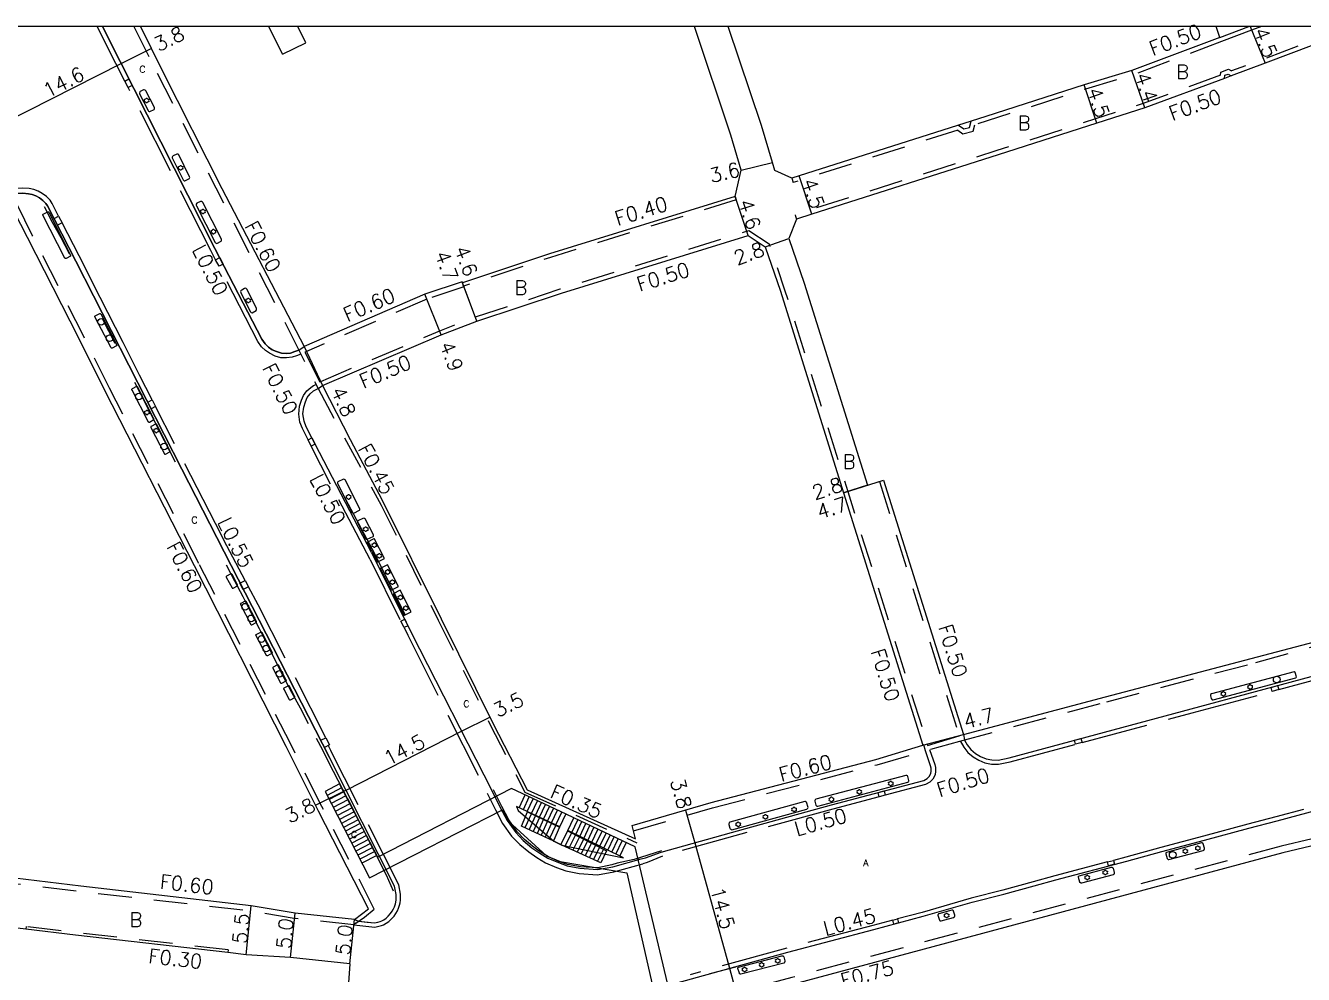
# Model space of a CAD drawing. Header units: metres. Extents: x -2400 to -1600, y -110400 to -109800.
# Drawn here: x -1825.9 to -1683.1, y -109905.9 to -109799.9 of the extents above; entities that cross this region are included whole.
import ezdxf

# ---------------------------------------------------------------- set-up
doc = ezdxf.new("R2010")
doc.units = ezdxf.units.M
doc.header["$LTSCALE"] = 2.5
doc.linetypes.add('22320', pattern=[2.5, 1.5, -1])
doc.linetypes.add('22330', pattern=[4, 3, -1])
doc.layers.get('0').update_dxf_attribs({"color": 150, "lineweight": 30})
for name, color, linetype in [('2101000', 175, 'Continuous'), ('2101001', 1, 'Continuous'), ('2102000', 4, 'Continuous'), ('2211000', 14, 'Continuous'), ('2211100', 7, 'Continuous'), ('2213000', 3, 'Continuous'), ('2232000', 120, '22320'), ('2233000', 120, '22330'), ('2235000', 13, 'Continuous'), ('2236100', 7, 'Continuous'), ('2238000', 3, 'Continuous'), ('2239000', 3, 'Continuous'), ('6131000', 11, 'Continuous'), ('6132000', 60, '61320'), ('6165200', 90, '61300'), ('9107000', 139, 'Continuous'), ('9201100', 215, 'Continuous'), ('9201500', 222, 'Continuous'), ('9202100', 82, 'Continuous'), ('9203500', 155, 'Continuous'), ('999', 7, 'Continuous')]:
    doc.layers.add(name, color=color, linetype=linetype)
doc.styles.add('Dm_Anotation', font='txt.shx', dxfattribs={"bigfont": 'pscdm.shx'})
doc.linetypes.add('61300', pattern='A,2,-0.75,[1,dmdr.shx,S=0.15,R=0,X=0,Y=0],-0.75', length=3.5)
doc.linetypes.add('61320', pattern='A,0,[3,dmdr.shx,S=0.25,R=0,X=0,Y=0],1.5,[3,dmdr.shx,S=0.25,R=0,X=0,Y=0]', length=1.5)

# ---------------------------------------------------------------- blocks, each defined once
blk = doc.blocks.new('223900')
blk.add_lwpolyline([(-0.22, -0.37), (-0.44, -0.3), (-0.47, -0.27), (-0.48, -0.24), (-0.44, 0.01), (-0.48, 0.23), (-0.47, 0.27), (-0.45, 0.29), (-0.21, 0.38), (-0.04, 0.53), (0, 0.54), (0.03, 0.53), (0.22, 0.37), (0.44, 0.3), (0.47, 0.27), (0.48, 0.24), (0.44, -0.01), (0.48, -0.23), (0.47, -0.27), (0.45, -0.29), (0.21, -0.38), (0.04, -0.53), (0, -0.54), (-0.03, -0.53)], close=True)
blk = doc.blocks.new('223800')
at = {"color": 0}
blk.add_circle((0, 0), 0.75, dxfattribs=at)

msp = doc.modelspace()

# ---------------------------------------------------------------- linework, layer by layer
at = {"layer": '2101000'}
for points in [[(-1813.06, -109800), (-1810.61, -109804.94), (-1803.97, -109818.09), (-1794.74, -109835.75)], [(-1676.47, -109800), (-1676.82, -109800.12), (-1687.41, -109804.12), (-1691.2, -109805.52), (-1691.95, -109805.8), (-1700.85, -109809.08), (-1706.2, -109810.8), (-1717.22, -109814.34), (-1738.06, -109820.97), (-1739.76, -109821.54)], [(-1793.14, -109887.64), (-1796.76, -109880.43), (-1807.02, -109860.25), (-1817.02, -109840.65), (-1819.92, -109834.81), (-1825.65, -109823.57), (-1827.95, -109819.15)], [(-1792.7, -109840.09), (-1789.63, -109846.12), (-1786.05, -109852.89)], [(-1786.05, -109852.89), (-1779.45, -109866.15), (-1773.67, -109877.82), (-1769.85, -109885.24), (-1757.73, -109890.72)], [(-1721.1, -109879.09), (-1705.24, -109874.86), (-1674.81, -109866.88)], [(-1600, -109869.36), (-1622.47, -109875.34), (-1651.42, -109883.37), (-1675.89, -109890.02), (-1685.42, -109892.29), (-1740.07, -109906.95), (-1752.03, -109910.17), (-1752.23, -109910.5)], [(-1758.13, -109889.25), (-1749.3, -109886.68), (-1730.91, -109881.86), (-1725.65, -109880.27)], [(-1789.15, -109899.73), (-1787.56, -109898.55), (-1793.14, -109887.64)], [(-1789.13, -109899.71), (-1789.12, -109899.71)]]:
    msp.add_lwpolyline(points, dxfattribs=at)
at = {"layer": '2101000', "flags": 128}
for points in [[(-1797.19, -109803.1), (-1798.7, -109800)], [(-1794.58, -109801.83), (-1795.47, -109800)], [(-1745.95, -109816.05), (-1747.11, -109812.14), (-1751.17, -109800)], [(-1742.18, -109816.08), (-1742.44, -109815.21), (-1743.68, -109811.06), (-1747.38, -109800)], [(-1692.46, -109801.22), (-1702.28, -109804.92), (-1707.62, -109806.53), (-1718.59, -109810.06), (-1739.46, -109816.69), (-1740.27, -109816.95)], [(-1746.6, -109818.98), (-1745.95, -109816.05)], [(-1740.27, -109816.95), (-1742.18, -109816.08)], [(-1746.6, -109818.98), (-1767.36, -109825.4), (-1777.08, -109828.62), (-1777.12, -109828.52)], [(-1739.76, -109821.54), (-1740.6, -109823.68), (-1738.89, -109828.69), (-1731.83, -109851.25), (-1730.5, -109850.83), (-1730.02, -109850.68), (-1721.1, -109879.09)], [(-1792.7, -109840.09), (-1779.44, -109834.45), (-1775.47, -109832.92), (-1766, -109829.8), (-1745.15, -109823.34), (-1743.24, -109824.62), (-1741.55, -109829.56), (-1734.5, -109852.1), (-1725.65, -109880.27)], [(-1777.12, -109828.52), (-1781.27, -109829.91), (-1794.74, -109835.75)], [(-1789.15, -109899.73), (-1795.78, -109899.02), (-1800.67, -109898.2), (-1819.69, -109896.03), (-1838.18, -109893.8), (-1856.71, -109891.56), (-1876.6, -109889.25), (-1882.78, -109888.53)], [(-1789.67, -109904.7), (-1796.27, -109903.99), (-1801.22, -109903.67), (-1803.29, -109903.44), (-1820.3, -109901.49), (-1825.87, -109900.82), (-1838.84, -109899.26), (-1857.36, -109897.03), (-1877.24, -109894.71), (-1882.78, -109894.06)], [(-1789.67, -109904.7), (-1790.05, -109910.47)]]:
    msp.add_lwpolyline(points, dxfattribs=at)
at = {"layer": '2101001', "flags": 128}
msp.add_lwpolyline([(-1797.19, -109803.1), (-1794.58, -109801.83)], dxfattribs=at)
at = {"layer": '2101001'}
msp.add_lwpolyline([(-1757.73, -109890.72), (-1758.13, -109889.25)], dxfattribs=at)
at = {"layer": '2102000', "flags": 128}
msp.add_lwpolyline([(-1692.46, -109801.22), (-1692.88, -109800)], dxfattribs=at)
at = {"layer": '2211000'}
for points in [[(-1753.46, -109909.82), (-1757.78, -109891.63), (-1764.65, -109888.39), (-1765.49, -109887.99), (-1771.58, -109885.11), (-1786.53, -109892.78), (-1790.8, -109884.6), (-1792.43, -109885.45), (-1788.22, -109893.62), (-1787.47, -109895.08), (-1772.59, -109887.49), (-1771.91, -109888.81), (-1767.7, -109892.61), (-1766.16, -109893.27), (-1758.72, -109894.54), (-1755.25, -109909.74)], [(-1770.49, -109889.31), (-1769.81, -109887.7), (-1766.22, -109889.42), (-1766.21, -109889.39), (-1771.05, -109887.1), (-1770.84, -109887.57), (-1766.86, -109890.99), (-1765.97, -109891.43), (-1759.08, -109892.85), (-1765.32, -109889.81)], [(-1760.99, -109892.06), (-1761.6, -109893.4), (-1765.97, -109891.43), (-1766.86, -109890.99), (-1770.49, -109889.31)], [(-1765.32, -109889.81), (-1765.34, -109889.84), (-1760.99, -109892.06)]]:
    msp.add_lwpolyline(points, dxfattribs=at)
at = {"layer": '2211100'}
for points in [[(-1790.57, -109885.04), (-1792.2, -109885.89)], [(-1790.34, -109885.48), (-1791.97, -109886.33)], [(-1790.11, -109885.93), (-1791.74, -109886.78)], [(-1789.88, -109886.37), (-1791.51, -109887.23)], [(-1789.64, -109886.81), (-1791.28, -109887.67)], [(-1770.73, -109887.25), (-1770.08, -109885.82)], [(-1770.27, -109887.47), (-1769.61, -109886.05)], [(-1769.83, -109887.68), (-1769.16, -109886.26)], [(-1769.37, -109887.89), (-1768.7, -109886.47)], [(-1768.92, -109888.11), (-1768.25, -109886.69)], [(-1768.47, -109888.32), (-1767.8, -109886.9)], [(-1768.02, -109888.53), (-1767.35, -109887.11)], [(-1789.41, -109887.26), (-1791.05, -109888.12)], [(-1789.18, -109887.7), (-1790.82, -109888.56)], [(-1788.95, -109888.14), (-1790.6, -109889)], [(-1788.72, -109888.59), (-1790.37, -109889.45)], [(-1769.38, -109887.91), (-1770.1, -109889.49)], [(-1768.93, -109888.12), (-1769.64, -109889.7)], [(-1768.48, -109888.34), (-1769.19, -109889.91)], [(-1768.03, -109888.55), (-1768.74, -109890.12)], [(-1767.56, -109888.75), (-1766.89, -109887.33)], [(-1767.11, -109888.96), (-1766.44, -109887.54)], [(-1766.66, -109889.18), (-1765.99, -109887.75)], [(-1766.21, -109889.39), (-1765.54, -109887.97)], [(-1765.32, -109889.81), (-1764.65, -109888.39)], [(-1788.49, -109889.03), (-1790.14, -109889.89)], [(-1788.26, -109889.47), (-1789.91, -109890.34)], [(-1788.02, -109889.92), (-1789.68, -109890.78)], [(-1767.57, -109888.77), (-1768.28, -109890.33)], [(-1767.12, -109888.99), (-1767.83, -109890.54)], [(-1766.66, -109889.2), (-1767.38, -109890.75)], [(-1766.22, -109889.42), (-1766.92, -109890.96)], [(-1765.34, -109889.84), (-1766.1, -109891.36)], [(-1764.87, -109890.03), (-1764.2, -109888.6)], [(-1764.42, -109890.25), (-1763.75, -109888.81)], [(-1763.98, -109890.47), (-1763.3, -109889.03)], [(-1763.52, -109890.69), (-1762.84, -109889.24)], [(-1763.08, -109890.91), (-1762.39, -109889.45)], [(-1762.63, -109891.12), (-1761.94, -109889.67)], [(-1762.19, -109891.34), (-1761.48, -109889.88)], [(-1787.79, -109890.36), (-1789.45, -109891.23)], [(-1787.57, -109890.8), (-1789.22, -109891.67)], [(-1787.34, -109891.24), (-1788.99, -109892.11)], [(-1764.89, -109890.06), (-1765.64, -109891.57)], [(-1764.45, -109890.29), (-1765.19, -109891.78)], [(-1764, -109890.52), (-1764.73, -109891.98)], [(-1763.56, -109890.75), (-1764.26, -109892.2)], [(-1763.11, -109890.97), (-1763.81, -109892.4)], [(-1762.67, -109891.2), (-1763.36, -109892.6)], [(-1762.23, -109891.43), (-1762.89, -109892.81)], [(-1761.73, -109891.56), (-1761.03, -109890.09)], [(-1761.29, -109891.78), (-1760.58, -109890.31)], [(-1760.84, -109892), (-1760.13, -109890.52)], [(-1760.39, -109892.22), (-1759.68, -109890.73)], [(-1759.94, -109892.43), (-1759.22, -109890.95)], [(-1759.49, -109892.65), (-1758.77, -109891.16)], [(-1787.1, -109891.69), (-1788.77, -109892.56)], [(-1786.87, -109892.14), (-1788.54, -109893)], [(-1786.64, -109892.58), (-1788.31, -109893.45)], [(-1761.78, -109891.66), (-1762.44, -109893.02)], [(-1761.33, -109891.88), (-1761.99, -109893.22)]]:
    msp.add_lwpolyline(points, dxfattribs=at)
at = {"layer": '2213000'}
for points in [[(-1795.36, -109836.16), (-1795.79, -109836.31), (-1796.29, -109836.48), (-1796.73, -109836.53), (-1797.29, -109836.48), (-1797.85, -109836.32), (-1798.32, -109836.1), (-1798.76, -109835.81), (-1799.13, -109835.44), (-1799.48, -109834.94), (-1804.72, -109824.81), (-1815.33, -109803.9), (-1817.3, -109800)], [(-1791.92, -109881.65), (-1808.42, -109849.43), (-1820.26, -109826.22), (-1823.42, -109820.04), (-1823.6, -109819.77), (-1823.94, -109819.43), (-1824.33, -109819.14), (-1824.72, -109818.92), (-1825.13, -109818.78), (-1825.57, -109818.68), (-1826.17, -109818.63), (-1826.73, -109818.67), (-1827.08, -109818.76), (-1827.34, -109818.88)], [(-1787.25, -109858.76), (-1793.53, -109846.67), (-1793.9, -109845.94), (-1794.52, -109844.72), (-1794.77, -109844.07), (-1794.89, -109843.28), (-1794.81, -109842.52), (-1794.61, -109841.91), (-1794.41, -109841.45), (-1794.09, -109841.02), (-1793.71, -109840.7), (-1793.21, -109840.44)], [(-1720.98, -109879.67), (-1720.98, -109879.7), (-1720.69, -109880.22), (-1720.27, -109880.77), (-1719.75, -109881.19), (-1719.19, -109881.53), (-1718.57, -109881.79), (-1717.92, -109881.92), (-1717.23, -109881.93), (-1716.01, -109881.67), (-1695.67, -109876.21), (-1681.3, -109872.35), (-1662.78, -109867.4), (-1646.25, -109862.96), (-1622.22, -109856.45), (-1601.47, -109850.84), (-1600.2, -109850.5), (-1600, -109850.43)], [(-1787.25, -109858.76), (-1782.76, -109867.76), (-1773.79, -109885.35), (-1772.86, -109887.23), (-1772.09, -109888.7), (-1771.13, -109890.04), (-1770.28, -109890.92), (-1769.31, -109891.72), (-1768.42, -109892.34), (-1767.54, -109892.88), (-1766.34, -109893.39), (-1765.38, -109893.75), (-1763.95, -109894.02), (-1762, -109894.16), (-1760.28, -109893.84), (-1757.1, -109892.97)], [(-1757.1, -109892.97), (-1756.64, -109892.84), (-1754.89, -109892.21), (-1745.42, -109889.58), (-1735.84, -109886.93), (-1725.52, -109884.21), (-1725.16, -109884), (-1724.92, -109883.76), (-1724.74, -109883.42), (-1724.7, -109883.16), (-1724.72, -109882.83), (-1724.78, -109882.56), (-1725.35, -109880.91)], [(-1788.67, -109899.94), (-1786.89, -109900.1), (-1786.52, -109900.03), (-1786.28, -109899.97), (-1786.1, -109899.9), (-1785.85, -109899.76), (-1785.6, -109899.58), (-1785.37, -109899.36), (-1785.1, -109899.07), (-1784.93, -109898.82), (-1784.78, -109898.55), (-1784.68, -109898.31), (-1784.56, -109898), (-1784.52, -109897.79), (-1784.48, -109897.54), (-1784.47, -109897.28), (-1784.47, -109896.96), (-1784.65, -109896.01), (-1791.92, -109881.65)], [(-1753.25, -109906.84), (-1740.72, -109903.37), (-1731.12, -109900.84), (-1725.59, -109899.38), (-1720.12, -109897.79), (-1716.58, -109896.9), (-1713.19, -109895.97), (-1710.79, -109895.3), (-1702.85, -109893.21), (-1698.94, -109892.13), (-1694.16, -109890.86), (-1689.24, -109889.54), (-1686.07, -109888.72), (-1681.38, -109887.47)]]:
    msp.add_lwpolyline(points, dxfattribs=at)
at = {"layer": '2232000'}
for points in [[(-1792.96, -109886.77), (-1796.25, -109880.17), (-1806.51, -109859.99), (-1816.5, -109840.4), (-1819.41, -109834.55), (-1825.13, -109823.31), (-1827.2, -109819.14), (-1829.13, -109815.42), (-1837.19, -109800)], [(-1813.78, -109800), (-1811.18, -109805.23), (-1796.41, -109834.07), (-1793.21, -109840.44), (-1786.17, -109853.46)], [(-1776.93, -109829.09), (-1781.06, -109830.47), (-1794.48, -109836.29)], [(-1794.48, -109836.29), (-1794.67, -109836.38), (-1793.02, -109839.69), (-1792.91, -109839.64)], [(-1757.97, -109889.84), (-1749.14, -109887.27), (-1730.76, -109882.45), (-1721.52, -109879.81), (-1705.09, -109875.43), (-1688.45, -109871.04), (-1671.56, -109866.35), (-1645.49, -109859.53), (-1633.8, -109856.24), (-1624.28, -109853.79), (-1609.92, -109849.88), (-1600, -109847.17)], [(-1730.5, -109850.83), (-1721.58, -109879.22)], [(-1786.17, -109853.46), (-1779.77, -109866.3), (-1773.98, -109877.98), (-1770.11, -109885.51), (-1757.6, -109891.17)], [(-1600, -109868.58), (-1622.67, -109874.61), (-1651.59, -109882.64), (-1676.08, -109889.29), (-1685.6, -109891.56), (-1740.26, -109906.22), (-1752.38, -109909.48), (-1752.47, -109909.64)], [(-1725.16, -109880.14), (-1725.11, -109880.32), (-1721.58, -109879.24), (-1721.58, -109879.22)], [(-1788.98, -109900.16), (-1788.02, -109899.48), (-1786.92, -109898.59), (-1792.96, -109886.77)]]:
    msp.add_lwpolyline(points, dxfattribs=at)
at = {"layer": '2232000', "flags": 128}
for points in [[(-1692.46, -109801.22), (-1689.24, -109800)], [(-1677.91, -109800), (-1687.58, -109803.65), (-1691.15, -109804.97)], [(-1687.82, -109800), (-1688.91, -109800.41)], [(-1688.91, -109800.41), (-1692.28, -109801.68)], [(-1692.28, -109801.68), (-1702.12, -109805.4), (-1707.47, -109807.01), (-1718.44, -109810.53), (-1719.83, -109810.98)], [(-1692.4, -109805.43), (-1701.02, -109808.61), (-1706.35, -109810.33), (-1717.38, -109813.87), (-1738.22, -109820.5), (-1739.92, -109821.07)], [(-1692.4, -109805.43), (-1692.34, -109805.09), (-1691.5, -109804.77), (-1691.15, -109804.97)], [(-1691.95, -109805.8), (-1691.89, -109805.45), (-1691.55, -109805.32), (-1691.2, -109805.52)], [(-1721.74, -109811.58), (-1721.16, -109811.99), (-1720.03, -109811.68), (-1719.83, -109810.98)], [(-1721.66, -109811.03), (-1721.07, -109811.45), (-1720.43, -109811.27), (-1720.25, -109810.58)], [(-1721.74, -109811.58), (-1739.31, -109817.17), (-1740.12, -109817.43)], [(-1740.27, -109816.95), (-1740.12, -109817.43)], [(-1746.48, -109819.36), (-1767.24, -109825.79), (-1776.96, -109829)], [(-1746.6, -109818.98), (-1746.48, -109819.36)], [(-1739.92, -109821.07), (-1739.76, -109821.54)], [(-1792.91, -109839.64), (-1779.62, -109833.99), (-1775.64, -109832.45), (-1766.15, -109829.32), (-1745.08, -109822.8), (-1742.82, -109824.29), (-1741.08, -109829.4), (-1734.02, -109851.95), (-1725.16, -109880.14)], [(-1776.93, -109829.09), (-1776.96, -109829), (-1777.08, -109828.62)], [(-1789.22, -109900.33), (-1795.86, -109899.61), (-1800.75, -109898.8), (-1819.76, -109896.63), (-1838.25, -109894.39), (-1856.78, -109892.16), (-1876.67, -109889.84), (-1882.78, -109889.13)], [(-1825.83, -109900.53), (-1825.87, -109900.82)], [(-1803.26, -109903.14), (-1820.27, -109901.2), (-1825.83, -109900.53)], [(-1788.98, -109900.16), (-1789.22, -109900.33)], [(-1803.26, -109903.14), (-1803.29, -109903.44)]]:
    msp.add_lwpolyline(points, dxfattribs=at)
at = {"layer": '2233000'}
for points in [[(-1814.79, -109806.1), (-1815.79, -109804.13), (-1817.87, -109800)], [(-1804.65, -109826.06), (-1805.17, -109825.04), (-1814.42, -109806.82)], [(-1822.19, -109821.18), (-1822.92, -109819.76), (-1823.15, -109819.41), (-1823.56, -109818.99), (-1824.02, -109818.65), (-1824.48, -109818.4), (-1824.97, -109818.23), (-1825.48, -109818.11), (-1826.17, -109818.06), (-1826.82, -109818.1), (-1827.27, -109818.21), (-1827.6, -109818.37)], [(-1811.73, -109841.71), (-1813.14, -109838.96), (-1814.98, -109835.3), (-1817.56, -109830.28), (-1819.89, -109825.63), (-1821.8, -109821.94)], [(-1795.13, -109836.61), (-1795.62, -109836.8), (-1796.1, -109836.94), (-1796.72, -109837.02), (-1797.35, -109837), (-1797.98, -109836.82), (-1798.64, -109836.5), (-1799.08, -109836.2), (-1799.53, -109835.77), (-1799.92, -109835.2), (-1804.27, -109826.79)], [(-1794.33, -109846.16), (-1794.96, -109844.91), (-1795.23, -109844.2), (-1795.37, -109843.3), (-1795.29, -109842.41), (-1795.06, -109841.74), (-1794.83, -109841.2), (-1794.45, -109840.69), (-1794, -109840.31), (-1793.7, -109840.11), (-1793.43, -109840)], [(-1801.35, -109861.87), (-1803.41, -109858), (-1804.68, -109855.53), (-1811.37, -109842.43)], [(-1787.4, -109859.52), (-1791.83, -109851.12), (-1793.96, -109846.89)], [(-1787.4, -109859.52), (-1783.97, -109866.42)], [(-1792.32, -109879.44), (-1799.91, -109864.58), (-1800.98, -109862.57)], [(-1783.6, -109867.14), (-1783.19, -109867.97), (-1774.32, -109885.62), (-1773.38, -109887.5), (-1772.6, -109889.01), (-1771.58, -109890.42), (-1770.68, -109891.35), (-1769.67, -109892.18), (-1768.75, -109892.83), (-1767.81, -109893.4), (-1766.56, -109893.94), (-1765.54, -109894.32), (-1764.02, -109894.61), (-1761.99, -109894.75), (-1760.15, -109894.42), (-1756.94, -109893.54)], [(-1685.89, -109874.07), (-1681.18, -109872.8), (-1664.65, -109868.38)], [(-1707.86, -109879.97), (-1695.55, -109876.66), (-1686.61, -109874.26)], [(-1721.48, -109879.8), (-1721.08, -109880.48), (-1720.61, -109881.1), (-1720.02, -109881.57), (-1719.4, -109881.95), (-1718.7, -109882.24), (-1717.97, -109882.39), (-1717.18, -109882.39), (-1715.9, -109882.13), (-1708.58, -109880.16)], [(-1792.06, -109880.32), (-1791.77, -109880.9)], [(-1789.21, -109900.32), (-1786.86, -109900.58), (-1786.41, -109900.5), (-1786.13, -109900.42), (-1785.9, -109900.33), (-1785.59, -109900.16), (-1785.29, -109899.95), (-1785.03, -109899.7), (-1784.72, -109899.37), (-1784.52, -109899.07), (-1784.35, -109898.76), (-1784.23, -109898.48), (-1784.1, -109898.13), (-1784.05, -109897.87), (-1784, -109897.59), (-1783.99, -109897.28), (-1783.99, -109896.91), (-1784.19, -109895.86), (-1791.77, -109880.9)], [(-1724.89, -109880.77), (-1724.32, -109882.43), (-1724.24, -109882.76), (-1724.22, -109883.18), (-1724.27, -109883.57), (-1724.53, -109884.05), (-1724.86, -109884.39), (-1725.33, -109884.66), (-1729.84, -109885.85)], [(-1730.52, -109886.03), (-1735.71, -109887.4), (-1745.29, -109890.04), (-1754.74, -109892.66), (-1756.45, -109893.36), (-1756.94, -109893.54)], [(-1683.12, -109887.47), (-1686.19, -109888.28), (-1689.35, -109889.1), (-1694.27, -109890.42), (-1699.06, -109891.69), (-1702.97, -109892.77), (-1704.35, -109893.14)], [(-1705, -109893.31), (-1710.91, -109894.86), (-1713.31, -109895.53), (-1716.69, -109896.46), (-1720.23, -109897.35), (-1725.71, -109898.94), (-1728.49, -109899.67)], [(-1729.01, -109899.81), (-1731.23, -109900.4), (-1740.84, -109902.93), (-1751.63, -109905.9)]]:
    msp.add_lwpolyline(points, dxfattribs=at)
at = {"layer": '2235000'}
for points in [[(-1813.97, -109806.59), (-1814.42, -109806.82), (-1814.79, -109806.1), (-1814.33, -109805.87)], [(-1822.7, -109821.44), (-1822.19, -109821.18), (-1821.8, -109821.94), (-1822.32, -109822.2)], [(-1803.82, -109826.56), (-1804.27, -109826.79), (-1804.65, -109826.06), (-1804.19, -109825.82)], [(-1812.23, -109841.97), (-1811.73, -109841.71), (-1811.37, -109842.43), (-1811.86, -109842.69)], [(-1793.53, -109846.67), (-1793.96, -109846.89), (-1794.33, -109846.16), (-1793.9, -109845.94)], [(-1801.93, -109862.18), (-1801.35, -109861.87), (-1800.98, -109862.57), (-1801.57, -109862.88)], [(-1783.17, -109866.93), (-1783.6, -109867.14), (-1783.97, -109866.42), (-1783.53, -109866.2)], [(-1686.01, -109873.61), (-1685.89, -109874.07), (-1686.61, -109874.26), (-1686.73, -109873.81)], [(-1792.91, -109879.72), (-1792.32, -109879.44), (-1791.92, -109880.25), (-1792.49, -109880.53)], [(-1707.98, -109879.52), (-1707.86, -109879.97), (-1708.58, -109880.16), (-1708.7, -109879.71)], [(-1729.96, -109885.38), (-1729.84, -109885.85), (-1730.52, -109886.03), (-1730.64, -109885.56)], [(-1704.89, -109893.75), (-1705, -109893.31), (-1704.35, -109893.14), (-1704.23, -109893.57)], [(-1728.9, -109900.25), (-1729.01, -109899.81), (-1728.49, -109899.67), (-1728.37, -109900.11)]]:
    msp.add_lwpolyline(points, close=True, dxfattribs=at)
at = {"layer": '2236100'}
for points in [[(-1811.52, -109809.28), (-1811.48, -109809.22), (-1811.47, -109809.14), (-1811.48, -109809.05), (-1812.44, -109807.18), (-1812.51, -109807.12), (-1812.63, -109807.08), (-1812.7, -109807.09), (-1813.08, -109807.26), (-1813.13, -109807.32), (-1813.17, -109807.44), (-1813.16, -109807.53), (-1812.2, -109809.4), (-1812.14, -109809.46), (-1812.06, -109809.5), (-1812, -109809.5)], [(-1807.58, -109816.99), (-1807.55, -109816.94), (-1807.54, -109816.87), (-1807.55, -109816.79), (-1808.77, -109814.33), (-1808.84, -109814.27), (-1808.92, -109814.26), (-1809, -109814.28), (-1809.39, -109814.47), (-1809.46, -109814.53), (-1809.5, -109814.59), (-1809.49, -109814.69), (-1808.27, -109817.14), (-1808.21, -109817.21), (-1808.15, -109817.24), (-1808.09, -109817.25)], [(-1804.03, -109823.99), (-1804, -109823.9), (-1803.99, -109823.84), (-1804, -109823.76), (-1806.07, -109819.68), (-1806.13, -109819.61), (-1806.22, -109819.55), (-1806.34, -109819.55), (-1806.74, -109819.75), (-1806.81, -109819.85), (-1806.81, -109819.96), (-1806.79, -109820.05), (-1804.71, -109824.13), (-1804.65, -109824.18), (-1804.6, -109824.21), (-1804.51, -109824.24)], [(-1823.3, -109820.74), (-1820.85, -109825.56), (-1820.85, -109825.57), (-1820.85, -109825.58), (-1820.85, -109825.59), (-1820.85, -109825.61), (-1820.86, -109825.62), (-1820.88, -109825.64), (-1821.36, -109825.91), (-1821.37, -109825.91), (-1821.39, -109825.91), (-1821.4, -109825.92), (-1821.42, -109825.91), (-1821.43, -109825.91), (-1821.45, -109825.91), (-1821.46, -109825.9), (-1821.47, -109825.89), (-1821.47, -109825.88), (-1821.48, -109825.87), (-1823.95, -109821.07), (-1823.95, -109821.05), (-1823.95, -109821.04), (-1823.95, -109821.03), (-1823.95, -109821.01), (-1823.95, -109821), (-1823.94, -109820.99), (-1823.93, -109820.97), (-1823.92, -109820.96), (-1823.41, -109820.7), (-1823.4, -109820.7), (-1823.38, -109820.69), (-1823.37, -109820.69), (-1823.35, -109820.7), (-1823.34, -109820.7), (-1823.32, -109820.71), (-1823.31, -109820.72), (-1823.3, -109820.73)], [(-1800.12, -109831.72), (-1800.09, -109831.63), (-1800.08, -109831.56), (-1800.09, -109831.48), (-1801.16, -109829.33), (-1801.23, -109829.26), (-1801.32, -109829.24), (-1801.43, -109829.26), (-1801.74, -109829.44), (-1801.83, -109829.51), (-1801.86, -109829.6), (-1801.85, -109829.7), (-1800.79, -109831.85), (-1800.73, -109831.91), (-1800.67, -109831.94), (-1800.58, -109831.98)], [(-1816.32, -109835.9), (-1818.14, -109832.44), (-1818.14, -109832.42), (-1818.14, -109832.41), (-1818.14, -109832.39), (-1818.14, -109832.38), (-1818.14, -109832.37), (-1818.13, -109832.35), (-1818.12, -109832.34), (-1818.11, -109832.33), (-1817.6, -109832.07), (-1817.59, -109832.07), (-1817.57, -109832.06), (-1817.56, -109832.06), (-1817.54, -109832.06), (-1817.53, -109832.07), (-1817.51, -109832.08), (-1817.5, -109832.09), (-1817.49, -109832.1), (-1817.49, -109832.11), (-1815.69, -109835.58), (-1815.68, -109835.59), (-1815.68, -109835.61), (-1815.68, -109835.62), (-1815.69, -109835.63), (-1815.69, -109835.65), (-1815.71, -109835.67), (-1816.2, -109835.93), (-1816.21, -109835.94), (-1816.22, -109835.94), (-1816.24, -109835.94), (-1816.25, -109835.94), (-1816.27, -109835.93), (-1816.28, -109835.93), (-1816.29, -109835.92), (-1816.3, -109835.92), (-1816.31, -109835.91)], [(-1812.17, -109844.15), (-1812.16, -109844.15), (-1812.15, -109844.16), (-1812.14, -109844.17), (-1812.13, -109844.18), (-1812.12, -109844.18), (-1812.11, -109844.19), (-1812.09, -109844.19), (-1812.07, -109844.19), (-1812.06, -109844.18), (-1812.05, -109844.18), (-1811.55, -109843.91), (-1811.54, -109843.89), (-1811.54, -109843.88), (-1811.54, -109843.87), (-1811.53, -109843.86), (-1811.54, -109843.84), (-1811.54, -109843.83), (-1813.37, -109840.26), (-1813.38, -109840.25), (-1813.39, -109840.24), (-1813.4, -109840.23), (-1813.41, -109840.22), (-1813.43, -109840.22), (-1813.44, -109840.21), (-1813.46, -109840.21), (-1813.47, -109840.22), (-1813.49, -109840.22), (-1813.99, -109840.48), (-1814.01, -109840.5), (-1814.02, -109840.51), (-1814.02, -109840.52), (-1814.03, -109840.53), (-1814.03, -109840.55), (-1814.03, -109840.56), (-1814.03, -109840.58), (-1814.02, -109840.59)], [(-1810.36, -109847.74), (-1810.36, -109847.75), (-1810.35, -109847.76), (-1810.34, -109847.77), (-1810.33, -109847.78), (-1810.32, -109847.78), (-1810.3, -109847.78), (-1810.29, -109847.79), (-1810.27, -109847.78), (-1810.26, -109847.78), (-1810.24, -109847.78), (-1809.76, -109847.51), (-1809.75, -109847.5), (-1809.74, -109847.49), (-1809.73, -109847.48), (-1809.73, -109847.47), (-1809.73, -109847.46), (-1809.73, -109847.44), (-1809.73, -109847.43), (-1811.23, -109844.46), (-1811.24, -109844.45), (-1811.25, -109844.43), (-1811.26, -109844.42), (-1811.27, -109844.42), (-1811.29, -109844.41), (-1811.3, -109844.41), (-1811.32, -109844.41), (-1811.33, -109844.41), (-1811.35, -109844.42), (-1811.86, -109844.68), (-1811.87, -109844.69), (-1811.88, -109844.7), (-1811.88, -109844.71), (-1811.89, -109844.73), (-1811.89, -109844.74), (-1811.89, -109844.76), (-1811.89, -109844.77), (-1811.88, -109844.78)], [(-1788.56, -109854.04), (-1788.54, -109853.99), (-1788.53, -109853.94), (-1788.53, -109853.87), (-1790.19, -109850.64), (-1790.24, -109850.59), (-1790.31, -109850.57), (-1790.44, -109850.6), (-1790.93, -109850.83), (-1790.99, -109850.87), (-1791.03, -109850.92), (-1791.05, -109850.99), (-1791.05, -109851.06), (-1789.39, -109854.29), (-1789.33, -109854.33), (-1789.28, -109854.35), (-1789.22, -109854.36)], [(-1787.05, -109856.97), (-1787.03, -109856.91), (-1787.02, -109856.79), (-1787.94, -109854.99), (-1788, -109854.95), (-1788.06, -109854.92), (-1788.19, -109854.96), (-1788.68, -109855.19), (-1788.74, -109855.23), (-1788.79, -109855.28), (-1788.8, -109855.34), (-1788.8, -109855.41), (-1787.88, -109857.21), (-1787.82, -109857.26), (-1787.77, -109857.28), (-1787.71, -109857.28)], [(-1802.82, -109862.7), (-1802.82, -109862.71), (-1802.81, -109862.72), (-1802.8, -109862.73), (-1802.79, -109862.73), (-1802.77, -109862.74), (-1802.76, -109862.74), (-1802.74, -109862.74), (-1802.73, -109862.74), (-1802.71, -109862.74), (-1802.7, -109862.73), (-1802.22, -109862.47), (-1802.21, -109862.46), (-1802.19, -109862.44), (-1802.19, -109862.43), (-1802.19, -109862.42), (-1802.19, -109862.41), (-1802.19, -109862.39), (-1802.19, -109862.38), (-1802.82, -109861.19), (-1802.83, -109861.18), (-1802.84, -109861.17), (-1802.85, -109861.16), (-1802.86, -109861.15), (-1802.88, -109861.14), (-1802.89, -109861.14), (-1802.91, -109861.14), (-1802.92, -109861.14), (-1802.94, -109861.15), (-1803.44, -109861.41), (-1803.46, -109861.42), (-1803.47, -109861.43), (-1803.47, -109861.45), (-1803.48, -109861.46), (-1803.48, -109861.47), (-1803.48, -109861.49), (-1803.47, -109861.5), (-1803.47, -109861.52)], [(-1786.25, -109860.53), (-1785.03, -109862.95), (-1784.22, -109862.54), (-1785.45, -109860.12)], [(-1800.08, -109866.47), (-1801.23, -109864.23), (-1801.23, -109864.22), (-1801.24, -109864.21), (-1801.26, -109864.2), (-1801.27, -109864.19), (-1801.28, -109864.18), (-1801.3, -109864.18), (-1801.31, -109864.18), (-1801.33, -109864.18), (-1801.34, -109864.19), (-1801.85, -109864.45), (-1801.86, -109864.46), (-1801.87, -109864.47), (-1801.88, -109864.48), (-1801.88, -109864.5), (-1801.89, -109864.51), (-1801.89, -109864.53), (-1801.88, -109864.54), (-1801.88, -109864.56), (-1800.71, -109866.79), (-1800.7, -109866.8), (-1800.7, -109866.81), (-1800.69, -109866.81), (-1800.67, -109866.82), (-1800.66, -109866.83), (-1800.65, -109866.83), (-1800.63, -109866.83), (-1800.62, -109866.83), (-1800.6, -109866.83), (-1800.59, -109866.82), (-1800.11, -109866.56), (-1800.1, -109866.55), (-1800.08, -109866.53), (-1800.08, -109866.52), (-1800.08, -109866.51), (-1800.08, -109866.5), (-1800.08, -109866.48)], [(-1784.83, -109863.37), (-1783.62, -109865.79), (-1782.79, -109865.37), (-1784.02, -109862.96)], [(-1798.96, -109870.25), (-1800.14, -109868), (-1800.14, -109867.99), (-1800.15, -109867.97), (-1800.15, -109867.96), (-1800.14, -109867.94), (-1800.14, -109867.93), (-1800.13, -109867.92), (-1800.12, -109867.91), (-1800.11, -109867.9), (-1799.61, -109867.64), (-1799.59, -109867.63), (-1799.57, -109867.63), (-1799.56, -109867.63), (-1799.55, -109867.63), (-1799.53, -109867.64), (-1799.52, -109867.64), (-1799.5, -109867.65), (-1799.49, -109867.66), (-1799.49, -109867.68), (-1798.33, -109869.93), (-1798.33, -109869.95), (-1798.33, -109869.96), (-1798.33, -109869.97), (-1798.33, -109869.98), (-1798.34, -109870), (-1798.35, -109870.01), (-1798.84, -109870.28), (-1798.86, -109870.28), (-1798.87, -109870.29), (-1798.89, -109870.29), (-1798.9, -109870.29), (-1798.92, -109870.28), (-1798.93, -109870.28), (-1798.94, -109870.27), (-1798.95, -109870.26), (-1798.96, -109870.25)], [(-1797.39, -109873.32), (-1797.38, -109873.33), (-1797.37, -109873.34), (-1797.36, -109873.35), (-1797.35, -109873.35), (-1797.34, -109873.36), (-1797.32, -109873.36), (-1797.31, -109873.36), (-1797.29, -109873.36), (-1797.28, -109873.36), (-1797.27, -109873.35), (-1796.77, -109873.08), (-1796.76, -109873.06), (-1796.75, -109873.04), (-1796.75, -109873.01), (-1796.76, -109873), (-1797.61, -109871.35), (-1797.62, -109871.34), (-1797.63, -109871.33), (-1797.64, -109871.32), (-1797.65, -109871.31), (-1797.67, -109871.3), (-1797.68, -109871.3), (-1797.7, -109871.3), (-1797.72, -109871.3), (-1797.73, -109871.31), (-1798.24, -109871.57), (-1798.25, -109871.58), (-1798.26, -109871.59), (-1798.26, -109871.6), (-1798.27, -109871.62), (-1798.27, -109871.63), (-1798.27, -109871.65), (-1798.27, -109871.66), (-1798.26, -109871.68)], [(-1684.04, -109872.14), (-1684.06, -109872.12), (-1684.11, -109872.09), (-1684.17, -109872.08), (-1693.41, -109874.54), (-1693.49, -109874.6), (-1693.52, -109874.76), (-1693.43, -109875.07), (-1693.33, -109875.19), (-1693.22, -109875.21), (-1683.98, -109872.74), (-1683.94, -109872.7), (-1683.91, -109872.65), (-1683.9, -109872.62)], [(-1795.79, -109874.87), (-1796.39, -109873.69), (-1796.4, -109873.68), (-1796.41, -109873.67), (-1796.42, -109873.66), (-1796.44, -109873.65), (-1796.45, -109873.64), (-1796.46, -109873.64), (-1796.48, -109873.64), (-1796.5, -109873.64), (-1796.51, -109873.65), (-1797.02, -109873.91), (-1797.03, -109873.92), (-1797.04, -109873.93), (-1797.05, -109873.94), (-1797.05, -109873.96), (-1797.05, -109873.97), (-1797.05, -109873.99), (-1797.05, -109874), (-1797.04, -109874.02), (-1796.42, -109875.18), (-1796.41, -109875.19), (-1796.4, -109875.2), (-1796.39, -109875.21), (-1796.38, -109875.21), (-1796.37, -109875.22), (-1796.35, -109875.22), (-1796.34, -109875.23), (-1796.32, -109875.22), (-1796.31, -109875.22), (-1796.3, -109875.22), (-1795.81, -109874.95), (-1795.79, -109874.93), (-1795.79, -109874.92), (-1795.78, -109874.9), (-1795.78, -109874.89), (-1795.79, -109874.88)], [(-1737.59, -109886.31), (-1737.68, -109886.39), (-1737.7, -109886.45), (-1737.71, -109886.53), (-1737.6, -109886.96), (-1737.55, -109887.02), (-1737.5, -109887.07), (-1737.45, -109887.09), (-1737.39, -109887.09), (-1727.32, -109884.41), (-1727.27, -109884.39), (-1727.24, -109884.34), (-1727.22, -109884.28), (-1727.2, -109884.2), (-1727.32, -109883.76), (-1727.37, -109883.71), (-1727.42, -109883.66), (-1727.47, -109883.64), (-1727.53, -109883.64)], [(-1738.64, -109886.63), (-1738.7, -109886.59), (-1738.76, -109886.57), (-1738.83, -109886.56), (-1747.22, -109888.86), (-1747.27, -109888.91), (-1747.29, -109888.97), (-1747.31, -109889.05), (-1747.32, -109889.13), (-1747.2, -109889.54), (-1747.15, -109889.6), (-1747.09, -109889.66), (-1747.05, -109889.7), (-1746.98, -109889.71), (-1738.59, -109887.41), (-1738.53, -109887.36), (-1738.49, -109887.31), (-1738.46, -109887.24)], [(-1694.52, -109891.19), (-1698.41, -109892.24), (-1698.43, -109892.25), (-1698.44, -109892.26), (-1698.46, -109892.28), (-1698.48, -109892.3), (-1698.49, -109892.32), (-1698.49, -109892.35), (-1698.5, -109892.38), (-1698.49, -109892.4), (-1698.33, -109892.93), (-1698.32, -109892.96), (-1698.29, -109892.99), (-1698.28, -109893), (-1698.25, -109893.02), (-1698.23, -109893.03), (-1698.21, -109893.04), (-1698.18, -109893.04), (-1698.15, -109893.03), (-1694.32, -109892.02), (-1694.28, -109892), (-1694.25, -109891.98), (-1694.23, -109891.95), (-1694.21, -109891.92), (-1694.19, -109891.88), (-1694.18, -109891.84), (-1694.19, -109891.76), (-1694.32, -109891.3), (-1694.34, -109891.26), (-1694.36, -109891.23), (-1694.39, -109891.21), (-1694.42, -109891.2), (-1694.45, -109891.19), (-1694.48, -109891.18), (-1694.5, -109891.19)], [(-1708.19, -109894.88), (-1704.58, -109893.91), (-1704.57, -109893.9), (-1704.54, -109893.9), (-1704.52, -109893.91), (-1704.49, -109893.92), (-1704.46, -109893.93), (-1704.43, -109893.95), (-1704.41, -109893.98), (-1704.39, -109894.02), (-1704.26, -109894.48), (-1704.25, -109894.56), (-1704.26, -109894.6), (-1704.28, -109894.64), (-1704.3, -109894.67), (-1704.32, -109894.7), (-1704.35, -109894.72), (-1704.38, -109894.74), (-1707.93, -109895.67), (-1707.96, -109895.67), (-1707.99, -109895.67), (-1708.01, -109895.66), (-1708.03, -109895.65), (-1708.06, -109895.64), (-1708.07, -109895.62), (-1708.1, -109895.59), (-1708.11, -109895.57), (-1708.27, -109895.04), (-1708.28, -109895.01), (-1708.27, -109894.98), (-1708.26, -109894.95), (-1708.25, -109894.94), (-1708.24, -109894.91), (-1708.22, -109894.9), (-1708.21, -109894.89)], [(-1722.41, -109898.69), (-1723.87, -109899.11), (-1723.89, -109899.12), (-1723.9, -109899.13), (-1723.92, -109899.15), (-1723.93, -109899.17), (-1723.94, -109899.19), (-1723.95, -109899.22), (-1723.95, -109899.24), (-1723.95, -109899.27), (-1723.79, -109899.8), (-1723.78, -109899.83), (-1723.75, -109899.86), (-1723.74, -109899.87), (-1723.71, -109899.89), (-1723.69, -109899.9), (-1723.66, -109899.9), (-1723.64, -109899.9), (-1723.61, -109899.9), (-1722.21, -109899.52), (-1722.17, -109899.5), (-1722.14, -109899.48), (-1722.12, -109899.45), (-1722.1, -109899.42), (-1722.08, -109899.38), (-1722.07, -109899.34), (-1722.08, -109899.26), (-1722.21, -109898.8), (-1722.23, -109898.76), (-1722.25, -109898.73), (-1722.28, -109898.71), (-1722.31, -109898.69), (-1722.34, -109898.68), (-1722.37, -109898.68), (-1722.39, -109898.68)], [(-1746.22, -109905.05), (-1741.39, -109903.79), (-1741.37, -109903.78), (-1741.35, -109903.78), (-1741.32, -109903.78), (-1741.29, -109903.79), (-1741.26, -109903.81), (-1741.23, -109903.83), (-1741.21, -109903.86), (-1741.19, -109903.9), (-1741.06, -109904.36), (-1741.05, -109904.44), (-1741.06, -109904.47), (-1741.08, -109904.52), (-1741.1, -109904.55), (-1741.12, -109904.58), (-1741.15, -109904.6), (-1741.19, -109904.62), (-1745.97, -109905.84), (-1746, -109905.84), (-1746.02, -109905.84), (-1746.04, -109905.84), (-1746.06, -109905.83), (-1746.09, -109905.81), (-1746.11, -109905.8), (-1746.13, -109905.77), (-1746.14, -109905.74), (-1746.31, -109905.21), (-1746.31, -109905.19), (-1746.31, -109905.16), (-1746.3, -109905.13), (-1746.29, -109905.11), (-1746.27, -109905.09), (-1746.26, -109905.07), (-1746.24, -109905.06)]]:
    msp.add_lwpolyline(points, close=True, dxfattribs=at)
for points in [[(-1787.21, -109858.59), (-1787.71, -109857.6), (-1786.93, -109857.2)], [(-1787.21, -109858.59), (-1786.59, -109859.84), (-1785.79, -109859.43), (-1786.93, -109857.2)]]:
    msp.add_lwpolyline(points, dxfattribs=at)
at = {"layer": '6131000'}
for points in [[(-1787.16, -109858.34), (-1790.39, -109852.28)], [(-1783.46, -109865.66), (-1787.16, -109858.34)], [(-1789.93, -109886.24), (-1792, -109882.19), (-1792.68, -109880.82), (-1793.37, -109879.52)], [(-1789.93, -109886.24), (-1788.33, -109889.38), (-1785.6, -109894.74), (-1784.81, -109896.52)], [(-1749.39, -109905.78), (-1746.53, -109905.01)]]:
    msp.add_lwpolyline(points, dxfattribs=at)
at = {"layer": '6132000'}
for points in [[(-1759.78, -109893.45), (-1760.37, -109893.62), (-1761.94, -109893.96), (-1763.9, -109893.86), (-1765.33, -109893.6), (-1766.31, -109893.25), (-1767.48, -109892.74), (-1768.5, -109892.11), (-1769.26, -109891.56), (-1770.14, -109890.79), (-1770.96, -109889.94), (-1771.89, -109888.6), (-1772.67, -109887.13), (-1773.61, -109885.26)], [(-1754.83, -109892.07), (-1757.91, -109893.04), (-1759.78, -109893.45)]]:
    msp.add_lwpolyline(points, dxfattribs=at)
at = {"layer": '6165200'}
for points in [[(-1820.99, -109825.41), (-1821.92, -109823.62), (-1822.86, -109821.88), (-1823.76, -109820.13)], [(-1817.28, -109832.68), (-1815.9, -109835.38)], [(-1809.12, -109848.66), (-1810.95, -109845.13), (-1811.59, -109843.83), (-1812.29, -109842.47), (-1812.98, -109841.14), (-1813.67, -109839.78)], [(-1794.26, -109877.87), (-1795.17, -109876.14), (-1796.12, -109874.38), (-1797.09, -109872.57), (-1797.96, -109870.83), (-1798.86, -109869.07), (-1799.76, -109867.29), (-1800.69, -109865.5), (-1801.57, -109863.72), (-1802.51, -109861.96), (-1803.43, -109860.17)]]:
    msp.add_lwpolyline(points, dxfattribs=at)
at = {"layer": '9107000'}
for points in [[(-1817.3, -109800), (-1815.33, -109803.9), (-1804.72, -109824.81), (-1799.48, -109834.94), (-1799.13, -109835.44), (-1798.76, -109835.81), (-1798.32, -109836.1), (-1797.85, -109836.32), (-1797.29, -109836.48), (-1796.73, -109836.53), (-1796.29, -109836.48), (-1795.79, -109836.31), (-1795.36, -109836.16), (-1794.74, -109835.75)], [(-1827.95, -109819.15), (-1827.34, -109818.88), (-1827.08, -109818.76), (-1826.73, -109818.67), (-1826.17, -109818.63), (-1825.57, -109818.68), (-1825.13, -109818.78), (-1824.72, -109818.92), (-1824.33, -109819.14), (-1823.94, -109819.43), (-1823.6, -109819.77), (-1823.42, -109820.04), (-1820.26, -109826.22), (-1808.42, -109849.43), (-1791.92, -109881.65)], [(-1787.25, -109858.76), (-1793.53, -109846.67), (-1793.9, -109845.94), (-1794.52, -109844.72), (-1794.77, -109844.07), (-1794.89, -109843.28), (-1794.81, -109842.52), (-1794.61, -109841.91), (-1794.41, -109841.45), (-1794.09, -109841.02), (-1793.71, -109840.7), (-1793.21, -109840.44), (-1792.7, -109840.09)], [(-1721.1, -109879.09), (-1720.98, -109879.67), (-1720.98, -109879.7), (-1720.69, -109880.22), (-1720.27, -109880.77), (-1719.75, -109881.19), (-1719.19, -109881.53), (-1718.57, -109881.79), (-1717.92, -109881.92), (-1717.23, -109881.93), (-1716.01, -109881.67), (-1695.67, -109876.21), (-1681.3, -109872.35), (-1662.78, -109867.4), (-1646.25, -109862.96), (-1622.22, -109856.45), (-1601.47, -109850.84), (-1600.2, -109850.5), (-1600, -109850.43)], [(-1787.25, -109858.76), (-1782.76, -109867.76), (-1773.79, -109885.35), (-1772.86, -109887.23), (-1772.09, -109888.7), (-1771.13, -109890.04), (-1770.28, -109890.92), (-1769.31, -109891.72), (-1768.42, -109892.34), (-1767.54, -109892.88), (-1766.34, -109893.39), (-1765.38, -109893.75), (-1763.95, -109894.02), (-1762, -109894.16), (-1760.28, -109893.84), (-1757.1, -109892.97)], [(-1757.1, -109892.97), (-1756.64, -109892.84), (-1754.89, -109892.21), (-1745.42, -109889.58), (-1735.84, -109886.93), (-1725.52, -109884.21), (-1725.16, -109884), (-1724.92, -109883.76), (-1724.74, -109883.42), (-1724.7, -109883.16), (-1724.72, -109882.83), (-1724.78, -109882.56), (-1725.35, -109880.91), (-1725.52, -109880.23), (-1725.65, -109880.27)], [(-1789.15, -109899.73), (-1788.67, -109899.94), (-1787.73, -109900.03), (-1786.89, -109900.1), (-1786.52, -109900.03), (-1786.28, -109899.97), (-1786.1, -109899.9), (-1785.85, -109899.76), (-1785.6, -109899.58), (-1785.37, -109899.36), (-1785.1, -109899.07), (-1784.93, -109898.82), (-1784.78, -109898.55), (-1784.68, -109898.31), (-1784.56, -109898), (-1784.52, -109897.79), (-1784.48, -109897.54), (-1784.47, -109897.28), (-1784.47, -109896.96), (-1784.65, -109896.01), (-1791.92, -109881.65)], [(-1753.25, -109906.84), (-1740.72, -109903.37), (-1731.12, -109900.84), (-1725.59, -109899.38), (-1720.12, -109897.79), (-1716.58, -109896.9), (-1713.19, -109895.97), (-1710.79, -109895.3), (-1702.85, -109893.21), (-1698.94, -109892.13), (-1694.16, -109890.86), (-1689.24, -109889.54), (-1686.07, -109888.72), (-1681.38, -109887.47)]]:
    msp.add_lwpolyline(points, dxfattribs=at)
at = {"layer": '9201100', "flags": 128}
for points in [[(-1689.07, -109800), (-1687.41, -109804.12)], [(-1815.21, -109804.13), (-1811.84, -109802.46)], [(-1828.19, -109810.72), (-1815.21, -109804.13)], [(-1700.85, -109809.08), (-1702.28, -109804.92)], [(-1706.2, -109810.8), (-1707.62, -109806.53)], [(-1745.95, -109816.05), (-1742.44, -109815.21)], [(-1738.06, -109820.97), (-1739.46, -109816.69)], [(-1745.15, -109823.34), (-1746.6, -109818.98)], [(-1743.24, -109824.62), (-1740.6, -109823.68)], [(-1775.47, -109832.92), (-1777.12, -109828.52)], [(-1775.47, -109832.92), (-1777.08, -109828.62)], [(-1779.44, -109834.45), (-1781.27, -109829.91)], [(-1794.74, -109835.75), (-1792.7, -109840.09)], [(-1734.5, -109852.1), (-1730.02, -109850.68)], [(-1731.83, -109851.25), (-1734.5, -109852.1)], [(-1777.18, -109878.7), (-1774.01, -109877.13)], [(-1790.08, -109885.28), (-1777.18, -109878.7)], [(-1725.65, -109880.27), (-1721.1, -109879.09)], [(-1790.08, -109885.28), (-1793.47, -109886.98)], [(-1752.14, -109887.51), (-1751.13, -109891.16)], [(-1751.13, -109891.16), (-1747.24, -109905.18)], [(-1801.22, -109903.67), (-1800.67, -109898.2)], [(-1796.27, -109903.99), (-1795.78, -109899.02)], [(-1789.67, -109904.7), (-1789.15, -109899.73)], [(-1747.24, -109905.18), (-1746.31, -109908.63)]]:
    msp.add_lwpolyline(points, dxfattribs=at)
at = {"layer": '999'}
msp.add_lwpolyline([(-2400, -110400), (-1600, -110400), (-1600, -109800), (-2400, -109800)], close=True, dxfattribs=at)

# ---------------------------------------------------------------- block references
at = {"layer": '2238000', "xscale": 0.5, "yscale": 0.5, "zscale": 0.5}
for p in [(-1817.44, -109832.99, 8.07), (-1816.49, -109834.82, 8.07), (-1813.23, -109841.33, 8.08), (-1810.41, -109846.91, 8.07), (-1801.34, -109864.81, 8.06), (-1800.67, -109866.11, 8.06), (-1799.52, -109868.41, 8.1), (-1798.99, -109869.48, 8.12), (-1797.52, -109872.31, 8.17), (-1686.11, -109872.93, 7.91), (-1697.73, -109892.52, 8)]:
    msp.add_blockref('223800', p, dxfattribs=at)
at = {"layer": '2239000', "xscale": 0.5, "yscale": 0.5, "zscale": 0.5}
for p in [(-1812.36, -109808.27, 7.97), (-1808.56, -109815.79, 7.99), (-1806.07, -109820.66, 8.02), (-1804.9, -109822.92, 8.02), (-1801.01, -109830.6, 8.03), (-1812.32, -109843.13, 8.08), (-1811.29, -109845.14, 8.07), (-1789.8, -109852.55, 8.09), (-1787.88, -109856.15, 8.07), (-1786.92, -109857.92, 8.13), (-1786.37, -109859.12, 8.13), (-1785.43, -109860.93, 8.11), (-1784.9, -109862.06, 8.13), (-1784, -109863.77, 8.15), (-1783.4, -109864.97, 8.15), (-1692.07, -109874.55, 7.9), (-1689.08, -109873.77, 7.89), (-1729.23, -109884.54, 8.21), (-1732.74, -109885.49, 8.21), (-1735.86, -109886.32, 8.19), (-1743.23, -109888.28, 8.26), (-1740.02, -109887.44, 8.26), (-1746.27, -109889.11, 8.28), (-1696.32, -109892.11, 8), (-1694.92, -109891.78, 8), (-1705.26, -109894.49, 8.01), (-1707.28, -109895.06, 8.03), (-1722.99, -109899.29, 8.26), (-1741.85, -109904.35, 8.3), (-1745.56, -109905.33, 8.3), (-1743.65, -109904.79, 8.27)]:
    msp.add_blockref('223900', p, dxfattribs=at)

# ---------------------------------------------------------------- texts
at = {"layer": '9201500', "style": 'Dm_Anotation'}
for s, rotation, p in [('3.8', 26.4141, (-1811.02, -109802.87)), ('4.5', 291.9266, (-1688.75, -109800.51)), ('14.6', 26.9143, (-1823.41, -109808.02)), ('4.4', 288.9876, (-1701.99, -109805.46)), ('4.5', 288.3655, (-1707.32, -109807.12)), ('3.6', 13.4221, (-1749.27, -109817.49)), ('4.5', 288.0682, (-1739.16, -109817.28)), ('4.6', 288.3509, (-1746.29, -109819.61)), ('2.8', 19.4612, (-1746.41, -109826.68)), ('4.7', 290.4839, (-1780.2, -109825.41)), ('4.6', 290.4839, (-1778.01, -109824.87)), ('4.9', 292.0075, (-1779.69, -109835.55)), ('4.8', 295.1146, (-1791.81, -109840.7)), ('2.8', 17.5654, (-1737.7, -109852.88)), ('4.7', 17.5832, (-1737.19, -109855.05)), ('3.5', 26.3595, (-1773.12, -109877.23)), ('4.7', 14.5072, (-1720.86, -109878.44)), ('14.5', 27.0034, (-1785.35, -109882.58)), ('3.8', 285.503, (-1753.87, -109884.25)), ('3.8', 26.6632, (-1796.39, -109889.05)), ('14.5', 285.5035, (-1749.43, -109896.37)), ('5.5', 84.1956, (-1801.2, -109902.52)), ('5.0', 84.3475, (-1796.28, -109903.09)), ('5.0', 84.0411, (-1789.68, -109903.8))]:
    msp.add_text(s, height=1.6, rotation=rotation, dxfattribs=at).set_placement(p)
at = {"layer": '9202100', "style": 'Dm_Anotation'}
for s, height, p in [('B', 1.6, (-1697.35, -109805.87)), ('C', 0.75, (-1813.16, -109805.16, 7.99)), ('B', 1.6, (-1715.06, -109811.58)), ('B', 1.6, (-1771.26, -109829.97)), ('B', 1.6, (-1734.61, -109849.4)), ('C', 0.75, (-1807.35, -109855.5, 8.17)), ('C', 0.75, (-1776.97, -109876.03, 8.26)), ('C', 0.75, (-1789.53, -109890.63, 8.33)), ('A', 0.75, (-1732.31, -109893.77, 8.17)), ('B', 1.6, (-1814.27, -109900.56))]:
    msp.add_text(s, height=height, dxfattribs=at).set_placement(p)
at = {"layer": '9203500', "style": 'Dm_Anotation'}
for s, rotation, p in [('F0.50', 20.6724, (-1699.99, -109803.31)), ('F0.50', 20.2694, (-1697.78, -109810.55)), ('F0.40', 17.203, (-1759.75, -109822.27)), ('F0.60', 297.5952, (-1801.49, -109822.28)), ('L0.50', 296.9143, (-1807.32, -109824.91)), ('F0.50', 17.2054, (-1757.3, -109829.62)), ('F0.60', 23.4347, (-1789.96, -109833.03)), ('F0.50', 23.035, (-1788.17, -109840.47)), ('F0.50', 296.4562, (-1799.51, -109838.14)), ('F0.45', 297.8513, (-1788.8, -109847.15)), ('L0.50', 297.4696, (-1794.2, -109850.53)), ('L0.55', 297.1243, (-1804.48, -109855.36)), ('F0.60', 297.0267, (-1810.2, -109858.08)), ('F0.50', 287.4274, (-1723.95, -109867.09)), ('F0.50', 287.4392, (-1731.5, -109869.79)), ('F0.60', 14.6822, (-1741.48, -109884.37)), ('F0.50', 17.0599, (-1723.79, -109886.08)), ('F0.35', 335.6723, (-1767.43, -109886.06)), ('L0.50', 15.4366, (-1739.73, -109890.42)), ('F0.60', 353.4885, (-1810.95, -109896.27)), ('L0.45', 14.7633, (-1736.53, -109901.54)), ('F0.30', 353.4901, (-1812.23, -109904.57)), ('F0.75', 15.0099, (-1734.58, -109907.39))]:
    msp.add_text(s, height=1.6, rotation=rotation, dxfattribs=at).set_placement(p)

doc.saveas('drawing.dxf')
